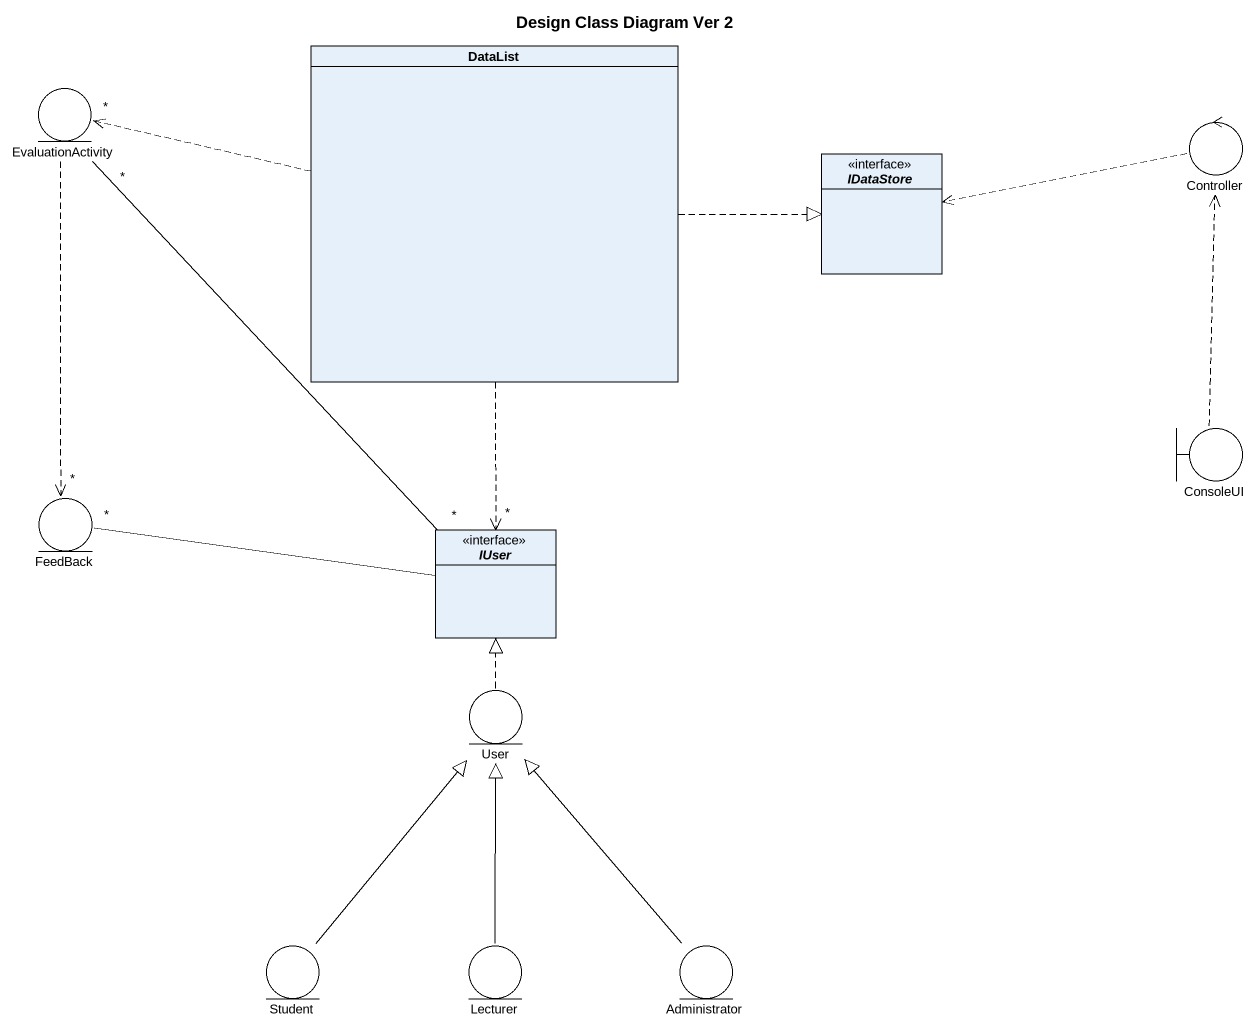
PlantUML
@startuml
title Design Class Diagram Ver 2
allowmixing
hide circle
hide empty members
class DataList
entity EvaluationActivity
interface IDataStore
control Controller
boundary ConsoleUI
entity FeedBack
interface IUser
entity User
entity Student
entity Lecturer
entity Administrator
DataList .left.> "*" EvaluationActivity
DataList .right.|> IDataStore
DataList ..> "*" IUser
EvaluationActivity ..> "*" FeedBack
Controller .left.> IDataStore
ConsoleUI .up.> Controller
IUser "*" -up- "*" EvaluationActivity
IUser -left- "*" FeedBack
User .up.|> IUser
Student -up-|> User
Lecturer -up-|> User
Administrator -up-|> User
@enduml
